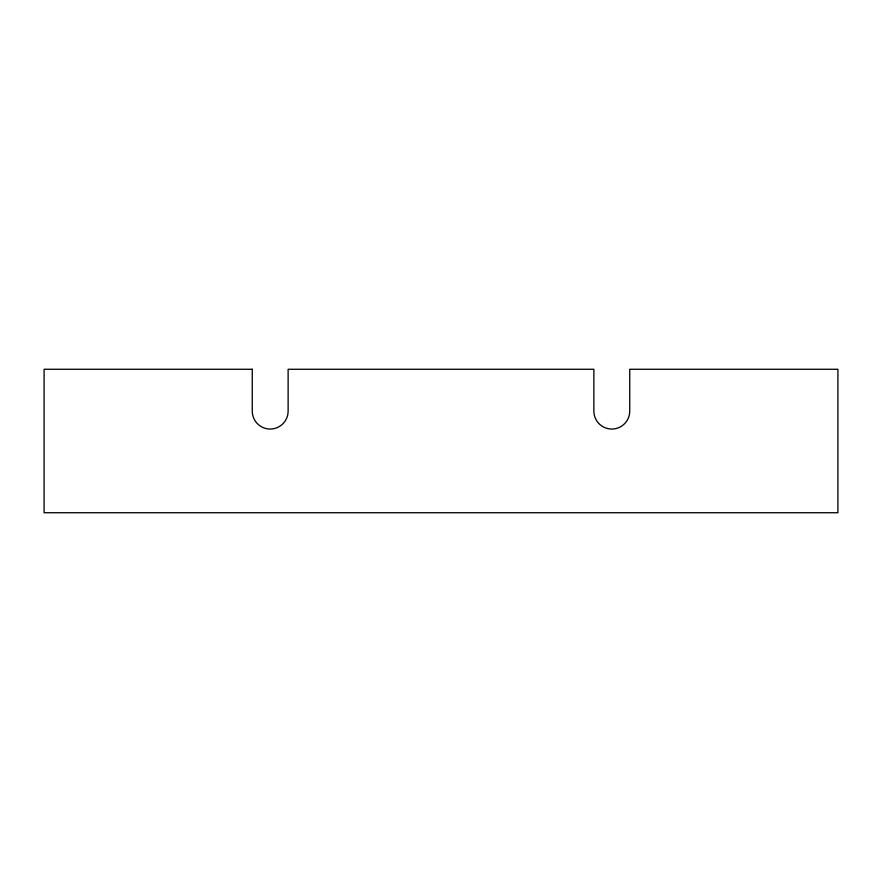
<?xml version="1.0" encoding="UTF-8"?>
<svg xmlns="http://www.w3.org/2000/svg" width="882" height="882" viewBox="0 0 882 882"><rect width="100%" height="100%" fill="white"/><g stroke="black" fill="none" stroke-linecap="round" stroke-linejoin="round"><path stroke-width="1.32" d="M252.263 369.271L44.1 369.271L44.1 512.729L837.9 512.729L837.9 369.271L629.737 369.271L629.737 411.111A17.938 17.938 0 0 1 611.799 429.049A17.938 17.938 0 0 1 593.873 411.111L593.873 369.271L288.127 369.271L288.127 411.111A17.938 17.938 0 0 1 270.201 429.049A17.938 17.938 0 0 1 252.263 411.111L252.263 369.271"/></g></svg>
